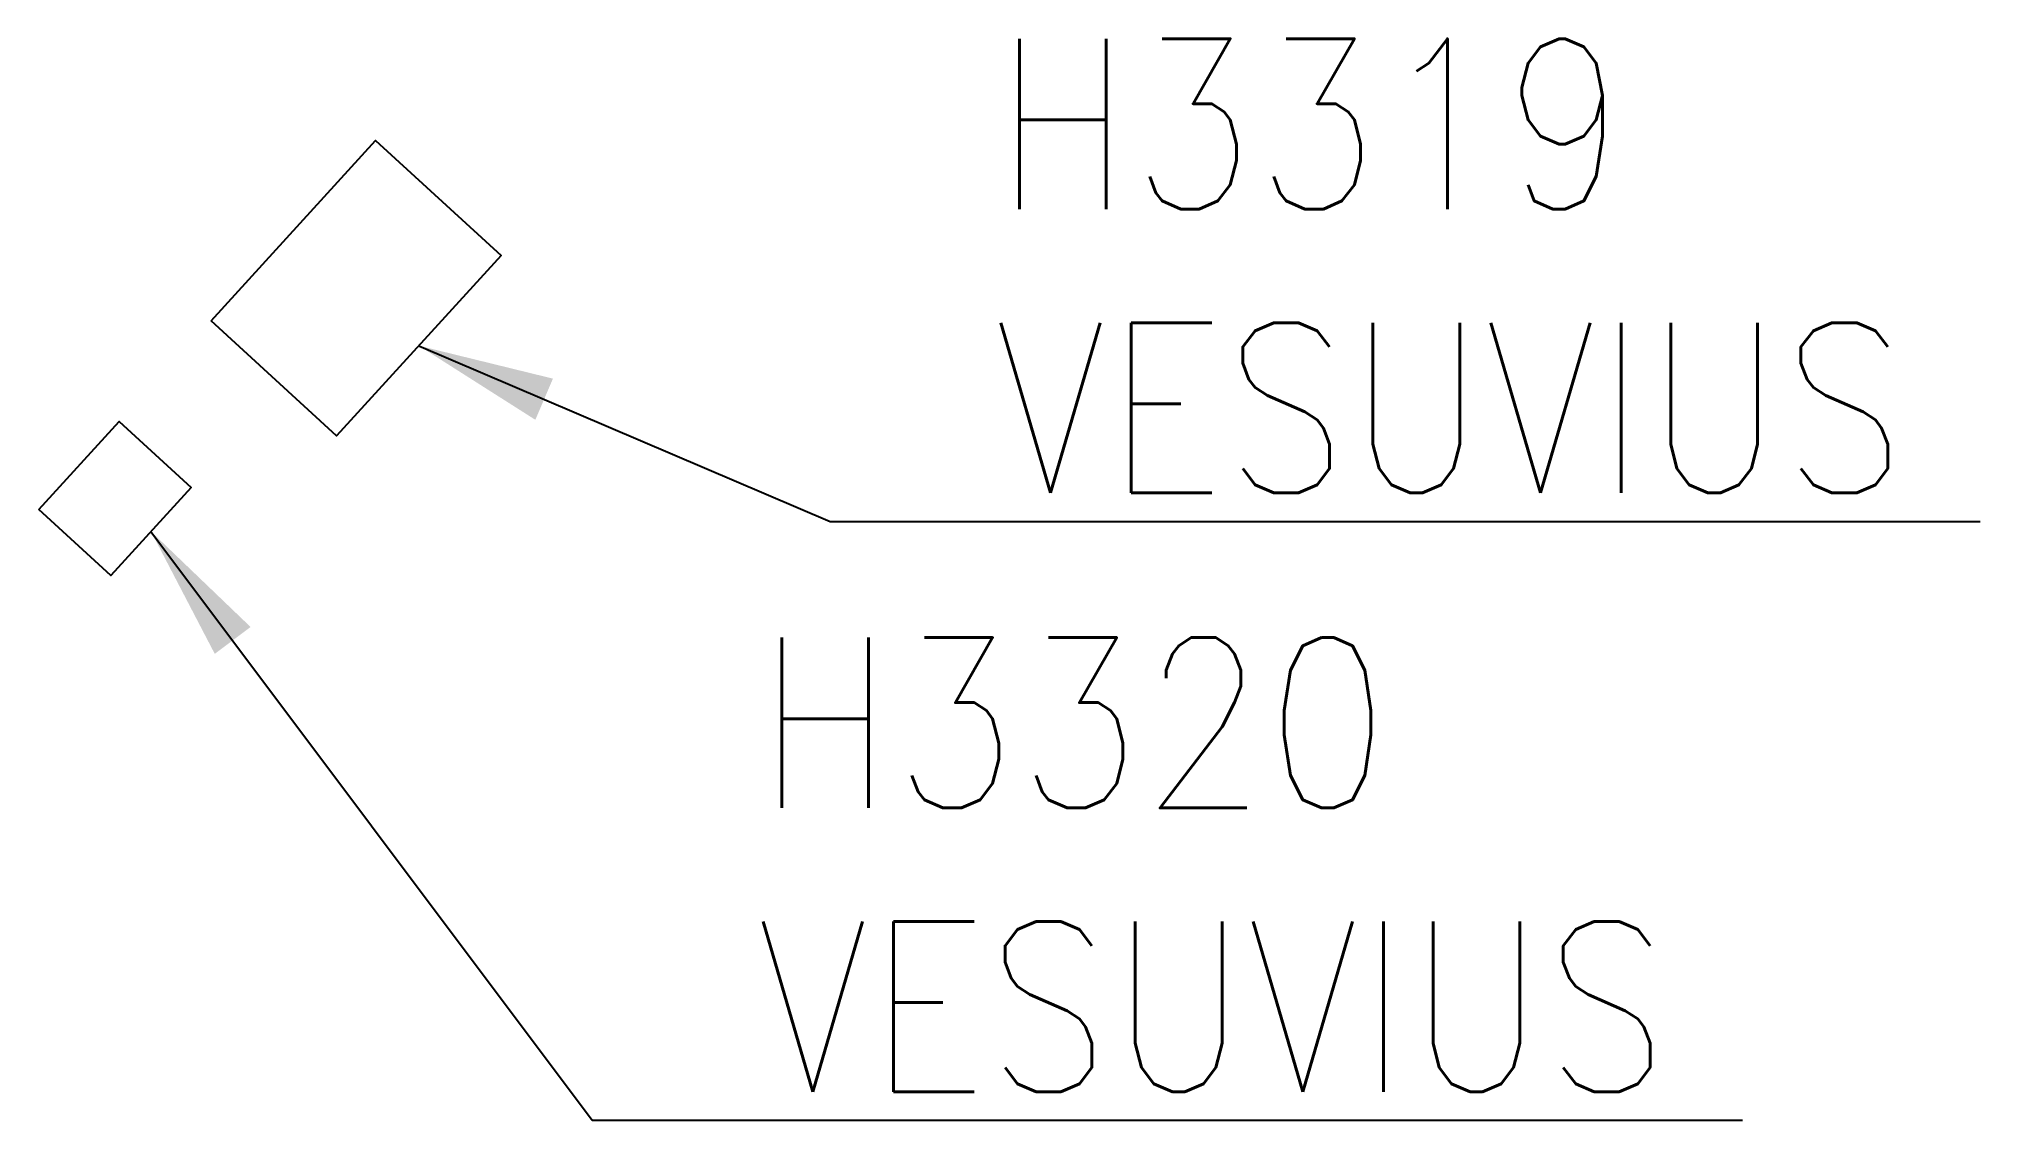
# Model space of a CAD drawing. Header units: millimetres. Extents: x 108052 to 108483, y 127698 to 127836.
# Drawn here: x 108465.89 to 108482.99, y 127826.37 to 127835.9 of the extents above.
import ezdxf

# ---------------------------------------------------------------- set-up
doc = ezdxf.new("R2010")
doc.units = ezdxf.units.MM
doc.layers.add('W0103', color=7, linetype='CONTINUOUS')
doc.styles.get("Standard").update_dxf_attribs({"font": 'romans.shx', "width": 0.85})
doc.dimstyles.get("Standard").update_dxf_attribs({"dimtxt": 1.5, "dimasz": 1.2, "dimexe": 0.625, "dimexo": 0.625, "dimgap": 0.25, "dimtad": 1, "dimdec": 1, "dimzin": 0, "dimdsep": 46, "dimtxsty": 'Standard', "dimcen": -0.5, "dimadec": 0, "dimazin": 0, "dimtfac": 1, "dimtdec": 1, "dimtmove": 0, "dimatfit": 3, "dimfxl": 0, "dimtolj": 1, "dimtzin": 0, "dimarcsym": 0})

msp = doc.modelspace()

# ---------------------------------------------------------------- linework, layer by layer
at = {"layer": 'W0103'}
for points in [[(108467.405, 127833.415), (108468.855, 127835.003), (108469.961, 127833.99), (108468.511, 127832.402)], [(108465.888, 127831.753), (108466.596, 127832.529), (108467.23, 127831.948), (108466.522, 127831.173)]]:
    msp.add_lwpolyline(points, close=True, dxfattribs=at)

# ---------------------------------------------------------------- texts
at = {"layer": 'W0103', "linetype": 'Continuous', "char_height": 1.5, "attachment_point": 7}
for s, insert in [('\\A1;H3319\\PVESUVIUS', (108474.308, 127831.899)), ('\\A1;H3320\\PVESUVIUS', (108472.214, 127826.624))]:
    msp.add_mtext(s, dxfattribs=dict(at, insert=insert))

# ---------------------------------------------------------------- leaders
at = {"layer": 'W0103', "linetype": 'Continuous', "annotation_type": 0, "has_hookline": 1, "hookline_direction": 0, "text_width": 8.682}
for points in [[(108469.236, 127833.196), (108472.858, 127831.649), (108474.058, 127831.649)], [(108466.876, 127831.56), (108470.764, 127826.374), (108471.964, 127826.374)]]:
    msp.add_leader(points, dimstyle='Standard', dxfattribs=at)

doc.saveas('drawing.dxf')
